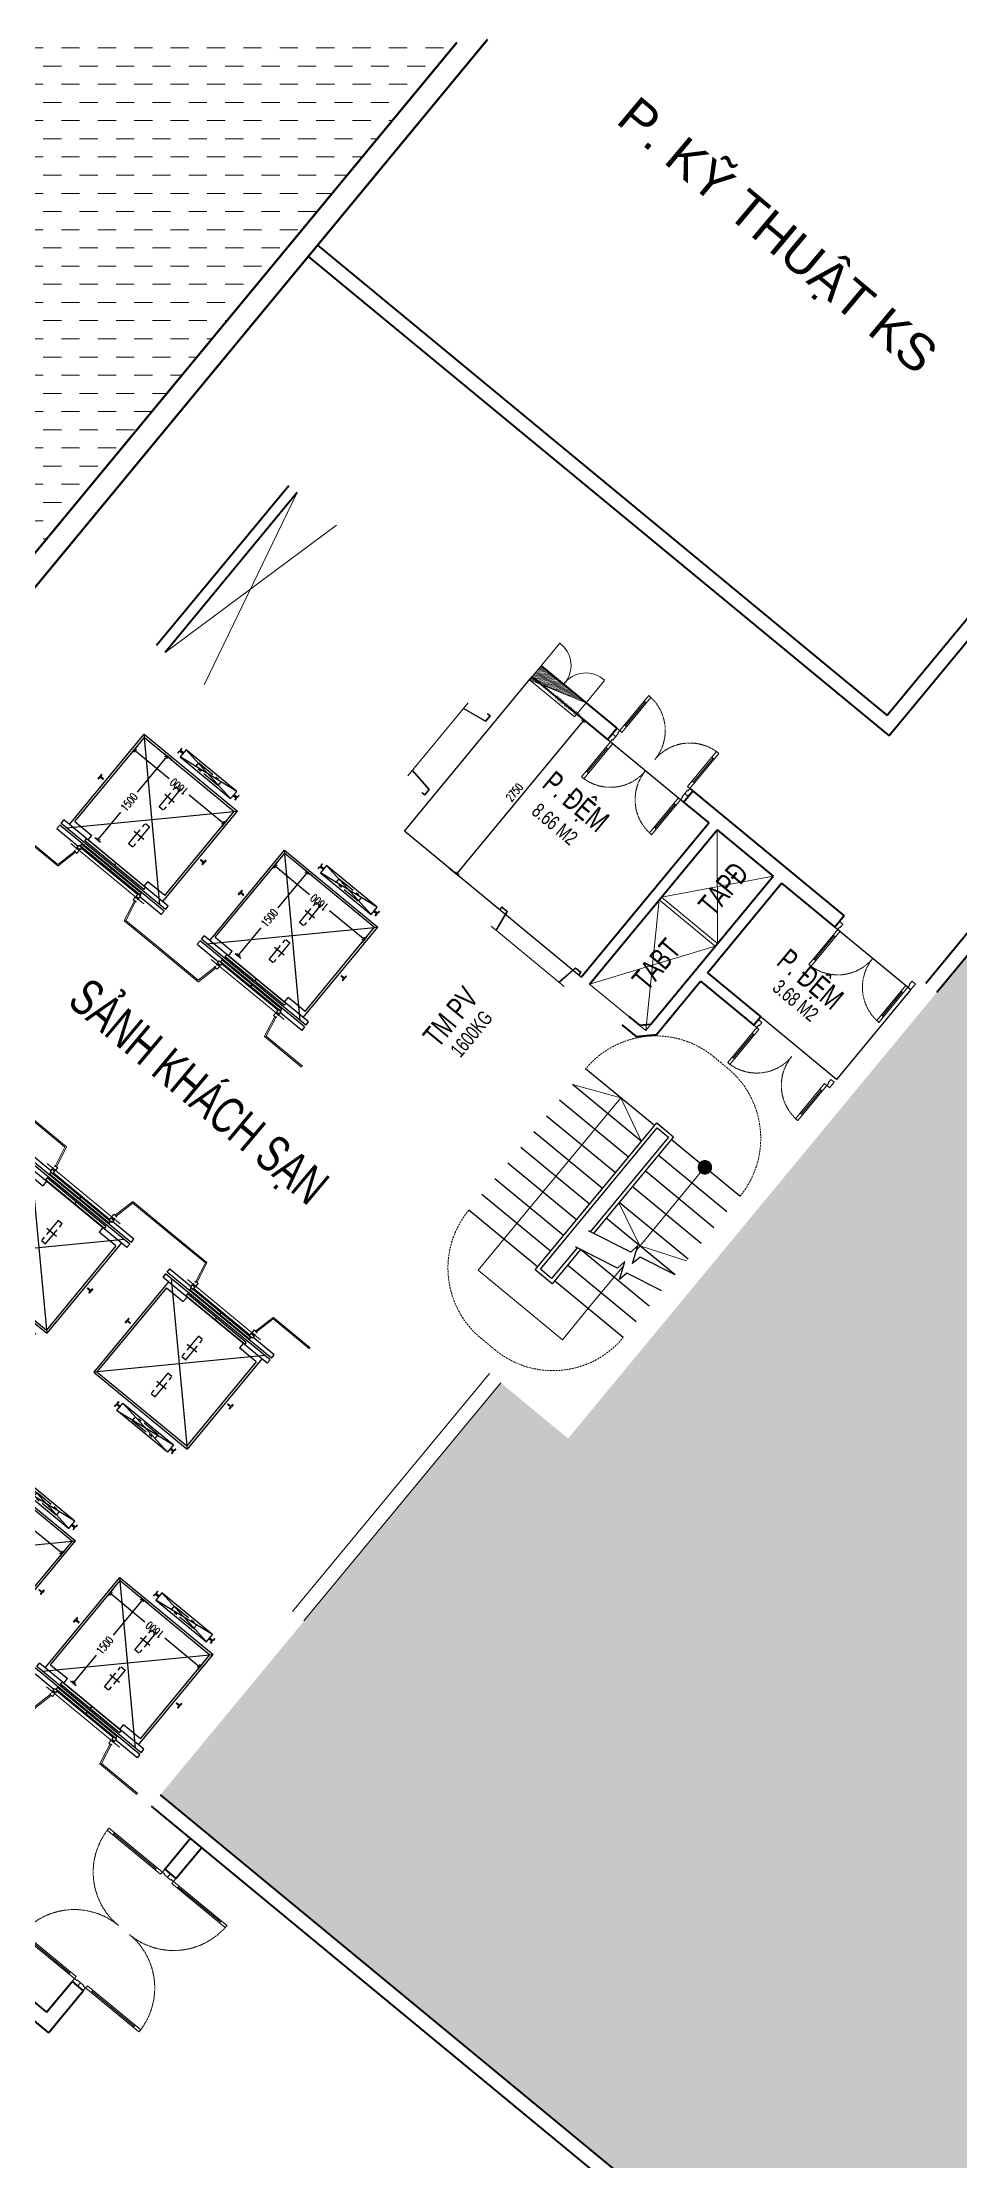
# Model space of a CAD drawing. Header units: millimetres. Extents: x -1534340 to 1713810, y -1348191 to 1114081.
# Drawn here: x 984035 to 996635, y 85032 to 114151 of the extents above; entities that cross this region are included whole.
import ezdxf
from ezdxf.enums import TextEntityAlignment as Align

# ---------------------------------------------------------------- set-up
doc = ezdxf.new("R2010")
doc.units = ezdxf.units.MM
doc.header["$LTSCALE"] = 100
doc.header["$PDMODE"] = 32
doc.header["$PDSIZE"] = 2.5
for name, pattern in [('CENTERX2', [4, 2.5, -0.5, 0.5, -0.5]), ('HIDDEN', [0.375, 0.25, -0.125]), ('HIDDEN2', [0.1875, 0.125, -0.0625]), ('PHANTOMX2', [5, 2.5, -0.5, 0.5, -0.5, 0.5, -0.5]), ('Xref_ST_MBDV Cot vach 30.7.2022$0$DASHDOT', [1, 0.5, -0.25, 0, -0.25])]:
    doc.linetypes.add(name, pattern=pattern)
for name, color, linetype in [('A-FLOR-STRS-ARROW', 8, 'Continuous'), ('ccu12-Manh', 8, 'Continuous'), ('KT-Kich thuoc', 9, 'Continuous'), ('KT-Noi that', 36, 'Continuous'), ('KT-Thay', 7, 'Continuous'), ('SPE-MEP-Updated-22 07 22', 7, 'Continuous'), ('xe cơ khí', 251, 'Continuous'), ('Xref_NT1+NT2_MBDV Cot vach_220729$0$KT-Text', 7, 'Continuous'), ('Xref_ST_MBDV Cot vach 30.7.2022$0$Xref_ST_MBDV Cot vach 30.7.2022|Xref_ST_MBDV Cot vach 30.7.2022|Xref_ST_MBDV Cot vach 30.7.2022|Xref_ST_MBDV Cot vach 30.7.2022|A-WALL-PATT', 251, 'Continuous'), ('Xref_ST_MBDV Cot vach 30.7.2022$0$Xref_ST_MBDV Cot vach 30.7.2022|Xref_ST_MBDV Cot vach 30.7.2022|Xref_ST_MBDV Cot vach 30.7.2022|Xref_ST_MBDV Cot vach 30.7.2022|Site_plot line', 1, 'Xref_ST_MBDV Cot vach 30.7.2022$0$DASHDOT')]:
    doc.layers.add(name, color=color, linetype=linetype)
for name, color, linetype, lineweight in [('CUA', 37, 'Continuous', 13), ('GT NEW', 1, 'Continuous', 13), ('KT-Net cat', 1, 'Continuous', 40), ('KT-Net cot', 2, 'Continuous', 50), ('KT-Net manh', 251, 'Continuous', 13), ('KT-TUONG', 2, 'Continuous', 13), ('SPE-MEP-Fire', 10, 'Continuous', 0), ('SPE-MEP-HVAC', 140, 'Continuous', 0), ('SPE-MEP-Plumbing', 90, 'Continuous', 0)]:
    doc.layers.add(name, color=color, linetype=linetype, lineweight=lineweight)
doc.styles.add('DIM', font='vnsimli.shx', dxfattribs={"width": 0.7})
doc.styles.get("Standard").update_dxf_attribs({"font": 'arial.ttf'})
doc.styles.add('xref.N.Cot vach tang N2$0$DIM', font='vnsimli.shx', dxfattribs={"width": 0.7})
doc.styles.add('Xref_NT1+NT2_MBDV Cot vach_220729$0$Arial', font='arial.ttf', dxfattribs={"width": 0.7})
doc.dimstyles.new('CCU 1-100 A1', dxfattribs={"dimscale": 100, "dimtxt": 2.2, "dimasz": 1, "dimexe": 1, "dimexo": 0, "dimgap": 1, "dimtad": 1, "dimdec": 0, "dimdsep": 46, "dimtxsty": 'DIM', "dimblk1": 'ARCHTICK', "dimblk2": 'ARCHTICK', "dimsah": 1, "dimcen": 0, "dimdle": 1, "dimclrd": 256, "dimclre": 256, "dimclrt": 31, "dimadec": 0, "dimazin": 0, "dimtfac": 1, "dimtdec": 0, "dimtix": 1, "dimtmove": 2, "dimatfit": 3, "dimldrblk": 'ARCHTICK', "dimfxl": 8, "dimtolj": 1, "dimarcsym": 0})
doc.dimstyles.new('xref.N.Cot vach tang N2$0$CCU 1-100 A1', dxfattribs={"dimscale": 100, "dimtxt": 2.2, "dimasz": 1, "dimexe": 1, "dimexo": 0, "dimgap": 1, "dimtad": 1, "dimdec": 0, "dimdsep": 46, "dimtxsty": 'xref.N.Cot vach tang N2$0$DIM', "dimblk1": 'xref.N.Cot vach tang N2$0$_ARCHTICK', "dimblk2": 'xref.N.Cot vach tang N2$0$_ARCHTICK', "dimsah": 1, "dimcen": 0, "dimdle": 1, "dimclrd": 256, "dimclre": 256, "dimclrt": 31, "dimadec": 0, "dimazin": 0, "dimtfac": 1, "dimtdec": 0, "dimtix": 1, "dimtmove": 2, "dimatfit": 3, "dimldrblk": 'xref.N.Cot vach tang N2$0$_ARCHTICK', "dimfxl": 8, "dimtolj": 1, "dimarcsym": 0})

# ---------------------------------------------------------------- blocks, each defined once
blk = doc.blocks.new('BBBBEEE')
at = {"layer": 'SPE-MEP-Plumbing'}
h = blk.add_hatch(dxfattribs=at)
h.set_pattern_fill('DASH,_O', color=54, scale=2000)
h.set_pattern_definition([(0, (0, 0), (250, 250), [250, -250])])
h.paths.add_polyline_path([(295101, 82810), (273748, 88844), (265874, 95347), (270551, 101010), (271476, 100246), (282750, 113897), (291018, 107069), (289939, 107374), (289029, 104150), (289702, 103960), (287278, 95396), (306389, 89996), (304775, 84285), (301795, 85127)])
at = {"layer": 'KT-Net cat'}
for p, q in [((276388, 106507), (282723, 114179)), ((276542, 106380), (282750, 113897)), ((265874, 95347), (273748, 88844)), ((265747, 95192), (273654, 88663))]:
    blk.add_line(p, q, dxfattribs=at)
blk = doc.blocks.new('Fire cabinet 800x250')
at = {"layer": 'SPE-MEP-Fire'}
h = blk.add_hatch(dxfattribs=at)
h.set_pattern_fill('ANSI31', color=256, scale=5)
edge = h.paths.add_edge_path()
edge.add_line((400, 250), (-400, 0))
edge.add_line((-400, 0), (-400, 250))
edge.add_line((-400, 250), (400, 250))
for p, q in [((-400, 250), (-400, 650)), ((400, 250), (400, 650))]:
    blk.add_line(p, q, dxfattribs=at)
blk.add_lwpolyline([(400, 250), (-400, 250), (-400, 0), (400, 0)], close=True, dxfattribs=at)
blk.add_lwpolyline([(400, 250), (-400, 0), (-400, 250), (400, 250)], dxfattribs=at)
for centre, start, end in [((-378, 272), 356.6718, 93.3282), ((378, 272), 86.6718, 183.3282)]:
    blk.add_arc(centre, 379, start, end, dxfattribs=at)
at = {"color": 1, "width": 0.7}
blk.add_text('FIRE CABINET', height=50, dxfattribs=at).set_placement((25, 25))
blk = doc.blocks.new('xref.N.Cot vach tang N2$0$_Open90')
at = {"color": 0, "linetype": 'ByBlock', "lineweight": -2}
for p, q in [((0, 0), (-1, 0)), ((-0.5, 0.5), (0, 0)), ((0, 0), (-0.5, -0.5))]:
    blk.add_line(p, q, dxfattribs=at)
blk = doc.blocks.new('*D2181')
at = {"layer": 'Defpoints', "color": 5, "transparency": 16777216}
for p, q in [((1246486, 124954), (1246624, 124840)), ((1244866, 122790), (1246554, 124833)), ((1244735, 122833), (1244873, 122720))]:
    blk.add_line(p, q, dxfattribs=at)
at = {"layer": 'Defpoints', "color": 0, "transparency": 16777216}
for p in [(1246486, 124954), (1246586, 124872), (1244735, 122833)]:
    blk.add_point(p, dxfattribs=at)
at = {"layer": 'Defpoints', "color": 5, "transparency": 16777216, "xscale": 50, "yscale": 50, "zscale": 50}
for p, rotation in [((1246586, 124872), 50.44882668856701), ((1244834, 122751), 230.448826688567)]:
    blk.add_blockref('xref.N.Cot vach tang N2$0$_Open90', p, dxfattribs=dict(at, rotation=rotation))
at = {"layer": 'Defpoints', "color": 5, "transparency": 16777216, "insert": (1245629, 123878), "char_height": 110, "attachment_point": 5, "rotation": 50.4488, "style": 'xref.N.Cot vach tang N2$0$DIM'}
blk.add_mtext('\\A1;2750', dxfattribs=at)
blk = doc.blocks.new('xref.N.Cot vach tang N2$0$_ARCHTICK')
at = {"color": 0, "linetype": 'ByBlock', "const_width": 0.15}
blk.add_lwpolyline([(-0.5, -0.5), (0.5, 0.5)], dxfattribs=at)
blk = doc.blocks.new('*U206')
for p, q in [((-1260, 525), (-1300, 525)), ((-1280, 100), (-1280, 525)), ((-90, 525), (-50, 525)), ((-70, 100), (-70, 525)), ((-1260, 100), (-1300, 100)), ((-90, 100), (-50, 100))]:
    blk.add_line(p, q)
for points in [[(-1300, 0), (-1260, 0), (-1260, 625), (-1300, 625)], [(-50, 0), (-90, 0), (-90, 625), (-50, 625)], [(-1350, -100), (-1290, -100), (-1290, -40), (-1300, -40), (-1300, 0), (-1350, 0)], [(0, -100), (-60, -100), (-60, -40), (-50, -40), (-50, 0), (0, 0)]]:
    blk.add_lwpolyline(points, close=True)
at = {"linetype": 'HIDDEN2'}
for centre, start, end in [((-1300, 0), 0, 90), ((-50, 0), 90, 180)]:
    blk.add_arc(centre, 625, start, end, dxfattribs=at)
blk = doc.blocks.new('*U2315')
for p, q in [((-1260, -100), (-1300, -100)), ((-1280, -100), (-1280, -525)), ((-90, -100), (-50, -100)), ((-70, -100), (-70, -525)), ((-1260, -525), (-1300, -525)), ((-90, -525), (-50, -525))]:
    blk.add_line(p, q)
for points in [[(-1350, 100), (-1290, 100), (-1290, 40), (-1300, 40), (-1300, 0), (-1350, 0)], [(-1300, 0), (-1260, 0), (-1260, -625), (-1300, -625)], [(-50, 0), (-90, 0), (-90, -625), (-50, -625)], [(0, 100), (-60, 100), (-60, 40), (-50, 40), (-50, 0), (0, 0)]]:
    blk.add_lwpolyline(points, close=True)
at = {"linetype": 'HIDDEN2'}
for centre, start, end in [((-1300, 0), 270, 0), ((-50, 0), 180, 270)]:
    blk.add_arc(centre, 625, start, end, dxfattribs=at)
blk = doc.blocks.new('*D2183')
at = {"layer": 'Defpoints', "color": 5, "transparency": 16777216}
for p, q in [((1246486, 124954), (1246624, 124840)), ((1244866, 122790), (1246554, 124833)), ((1244735, 122833), (1244873, 122720))]:
    blk.add_line(p, q, dxfattribs=at)
at = {"layer": 'Defpoints', "color": 0, "transparency": 16777216}
for p in [(1246486, 124954), (1246586, 124872), (1244735, 122833)]:
    blk.add_point(p, dxfattribs=at)
at = {"layer": 'Defpoints', "color": 5, "transparency": 16777216, "xscale": 50, "yscale": 50, "zscale": 50}
for p, rotation in [((1246586, 124872), 50.44882668856325), ((1244834, 122751), 230.4488266885633)]:
    blk.add_blockref('xref.N.Cot vach tang N2$0$_Open90', p, dxfattribs=dict(at, rotation=rotation))
at = {"layer": 'Defpoints', "color": 5, "transparency": 16777216, "insert": (1245629, 123878), "char_height": 110, "attachment_point": 5, "rotation": 50.4488, "style": 'xref.N.Cot vach tang N2$0$DIM'}
blk.add_mtext('\\A1;2750', dxfattribs=at)
blk = doc.blocks.new('thang bo22')
at = {"layer": 'KT-Net manh'}
h = blk.add_hatch(color=256, dxfattribs=at)
edge = h.paths.add_edge_path(flags=0)
edge.add_arc((1850, -825), 100, 90, 450)
at = {"layer": 'A-FLOR-STRS-ARROW'}
for points in [[(164, -1450), (46, -923), (-88, -902), (151, -801), (15, -783), (-127, -150)], [(450, -1450), (332, -923), (198, -902), (436, -801), (300, -783), (159, -150)]]:
    blk.add_lwpolyline(points, dxfattribs=at)
at = {"layer": 'KT-Net manh', "linetype": 'HIDDEN'}
for p, q in [((-1920, -200), (-1920, 50)), ((3099, -201), (3099, 50))]:
    blk.add_line(p, q, dxfattribs=at)
at = {"layer": 'KT-Net manh'}
for points in [[(1570, 1300), (1850, 675), (1570, 75)], [(99, -825), (-550, -825), (-650, -825), (-1225, -825), (-1225, 675), (1850, 675)], [(721, -225), (450, -825), (700, -1450)], [(1850, -825), (380, -825)]]:
    blk.add_lwpolyline(points, dxfattribs=at)
at = {"layer": 'KT-Net manh', "linetype": 'HIDDEN'}
for centre, start, end in [((-670, 50), 90.0017, 179.9856), ((1849, 50), 0.0144, 89.9983), ((-670, -200), 180.0144, 269.9983), ((1849, -200), 270.0017, 359.9856)]:
    blk.add_arc(centre, 1250, start, end, dxfattribs=at)
at = {"layer": 'KT-Thay', "extrusion": (-3.725e-11, 1.28361e-08, 1)}
for p, q in [((-670, 75), (-670, 1300)), ((-390, 75), (-390, 1300)), ((-110, 75), (-110, 1300)), ((170, 75), (170, 1300)), ((450, 75), (450, 1300)), ((730, 75), (730, 1300)), ((1010, 75), (1010, 1300)), ((1290, 75), (1290, 1300)), ((1570, 75), (1570, 1300)), ((1850, 75), (1850, 1300)), ((-670, -1450), (-670, -225)), ((-390, -1450), (-390, -225)), ((-110, -1450), (-110, -225)), ((450, -1450), (450, -225)), ((730, -1450), (730, -225)), ((1010, -1450), (1010, -225)), ((1290, -1450), (1290, -225)), ((1570, -1450), (1570, -225)), ((1850, -1450), (1850, -225))]:
    blk.add_line(p, q, dxfattribs=at)
at = {"layer": 'KT-Thay'}
for points in [[(-110, -225), (-720, -225), (-720, 75), (1900, 75), (1900, -225), (175, -225)], [(-121, -175), (-670, -175), (-670, 25), (1850, 25), (1850, -175), (164, -175)]]:
    blk.add_lwpolyline(points, dxfattribs=at)
blk = doc.blocks.new('_Open90')
at = {"color": 0, "linetype": 'ByBlock', "lineweight": -2}
for p, q in [((0, 0), (-1, 0)), ((-0.5, 0.5), (0, 0)), ((0, 0), (-0.5, -0.5))]:
    blk.add_line(p, q, dxfattribs=at)
blk = doc.blocks.new('*D202')
at = {"layer": 'Defpoints', "color": 5, "transparency": 16777216}
for p, q in [((-2230, 1494), (-2230, 1596)), ((-2180, 1546), (-1728, 1546)), ((-780, 1546), (-1372, 1546)), ((-730, 1457), (-730, 1596))]:
    blk.add_line(p, q, dxfattribs=at)
at = {"layer": 'Defpoints', "color": 0, "transparency": 16777216}
for p in [(-2230, 1546), (-2230, 1494), (-730, 1457)]:
    blk.add_point(p, dxfattribs=at)
at = {"layer": 'Defpoints', "color": 5, "transparency": 16777216, "xscale": 50, "yscale": 50, "zscale": 50, "rotation": 180}
blk.add_blockref('_Open90', (-2230, 1546), dxfattribs=at)
at = {"layer": 'Defpoints', "color": 5, "transparency": 16777216, "xscale": 50, "yscale": 50, "zscale": 50}
blk.add_blockref('_Open90', (-730, 1546), dxfattribs=at)
at = {"layer": 'Defpoints', "color": 5, "transparency": 16777216, "insert": (-1550, 1546), "char_height": 110, "attachment_point": 5, "style": 'DIM'}
blk.add_mtext('\\A1;1500', dxfattribs=at)
blk = doc.blocks.new('_ARCHTICK')
at = {"color": 0, "linetype": 'ByBlock', "const_width": 0.15}
blk.add_lwpolyline([(-0.5, -0.5), (0.5, 0.5)], dxfattribs=at)
blk = doc.blocks.new('*D203')
at = {"layer": 'Defpoints', "color": 5, "transparency": 16777216}
for p, q in [((-879, 1950), (-1000, 1950)), ((-950, 1900), (-950, 1328)), ((-950, 400), (-950, 972)), ((-879, 350), (-1000, 350))]:
    blk.add_line(p, q, dxfattribs=at)
at = {"layer": 'Defpoints', "color": 0, "transparency": 16777216}
for p in [(-879, 1950), (-950, 350), (-879, 350)]:
    blk.add_point(p, dxfattribs=at)
at = {"layer": 'Defpoints', "color": 5, "transparency": 16777216, "xscale": 50, "yscale": 50, "zscale": 50}
for p, rotation in [((-950, 1950), 90), ((-950, 350), 270)]:
    blk.add_blockref('_Open90', p, dxfattribs=dict(at, rotation=rotation))
at = {"layer": 'Defpoints', "color": 5, "transparency": 16777216, "insert": (-950, 1150), "char_height": 110, "attachment_point": 5, "rotation": 90, "style": 'DIM'}
blk.add_mtext('\\A1;1600', dxfattribs=at)
blk = doc.blocks.new('Xref_ST_MBDV Cot vach 30.7.2022$0$Tuong Vay01-flat-1')
at = {"layer": 'Xref_ST_MBDV Cot vach 30.7.2022$0$Xref_ST_MBDV Cot vach 30.7.2022|Xref_ST_MBDV Cot vach 30.7.2022|Xref_ST_MBDV Cot vach 30.7.2022|Xref_ST_MBDV Cot vach 30.7.2022|A-WALL-PATT'}
h = blk.add_hatch(dxfattribs=at)
h.set_pattern_fill('ACET-2D-VATLIEU04', color=256, scale=50, pattern_type=2)
h.set_pattern_definition([(50, (-11139561.84, -1407213.45), (-225.902474, 189.5546825), [37.5, -412.5]), (355, (-11139561.84, -1407213.45), (32.127212, 367.215716), [30, -330]), (100.4514, (-11139531.95, -1407216.06), (-341.231527, -62.944187), [31.870095, -350.571056]), (46.1842, (-11139561.84, -1407113.45), (-319.180497, 306.252097), [56.25, -618.75]), (96.6356, (-11139517.37, -1407120.34), (-516.995922, -60.144022), [47.805144, -525.8565]), (351.1842, (-11139561.84, -1407113.45), (84.740774, 546.39543), [45, -495]), (21, (-11139511.84, -1407138.45), (-105.680822, 275.3079534), [37.5, -412.5]), (326, (-11139511.84, -1407138.45), (206.128805, 305.59852), [30, -330]), (71.4514, (-11139486.97, -1407155.22), (-328.963765, 110.380101), [31.870095, -350.571056]), (37.5, (-11139561.84, -1407213.45), (-78.1345294, 101.8269012), [0, -326, 0, -335, 0, -331.25]), (7.5, (-11139561.84, -1407213.45), (-23.2793464, 176.824191), [0, -191, 0, -318.5, 0, -126.25]), (327.5, (-11139673.34, -1407213.45), (71.9444175, 112.9301145), [0, -125, 0, -390, 0, -517.5000003]), (317.5, (-11139723.34, -1407213.45), (158.0205496, 172.449169), [0, -162.5, 0, -259, 0, -367.5]), (45, (-11139561.84, -1407213.45), (-150.260191, 150.260191), []), (45, (-11139561.84, -1407152.2), (-150.260191, 150.260191), [])])
h.paths.add_polyline_path([(-82665, -118500), (-81837, -121132), (-80903, -123728), (-79863, -126284), (-78720, -128795), (-77475, -131258), (-76131, -133667), (-74689, -136020), (-73153, -138312), (-71525, -140539), (-69807, -142699), (-68002, -144786), (-66114, -146798), (-64145, -148731), (-62100, -150582), (-59980, -152349), (-57790, -154027), (-55533, -155614), (-53213, -157109), (-50835, -158507), (-48401, -159807), (-45916, -161007), (-43385, -162104), (-40811, -163097), (-38198, -163985), (-35551, -164765), (-32875, -165436), (-30174, -165998), (-27451, -166448), (-24702, -166789), (-4397, -168938), (36420, -167648), (41836, -160719), (12445, -24368), (8473, -9249), (-4719, -5521), (-10557, -9947), (-34021, -27848), (-39777, -32009), (-41249, -35294), (-45787, -38574), (-49368, -38942), (-57644, -44924), (-59845, -46601), (-61969, -48362), (-64020, -50208), (-65993, -52137), (-67887, -54144), (-69696, -56226), (-71420, -58381), (-73054, -60604), (-74596, -62892), (-76043, -65242), (-77394, -67648), (-78645, -70107), (-79794, -72615), (-80841, -75168), (-81782, -77762), (-82617, -80392), (-83343, -83054), (-83961, -85743), (-84468, -88455), (-84865, -91186), (-85149, -93930), (-85321, -96684), (-85381, -99530), (-85329, -102201), (-85163, -104955), (-84886, -107701), (-84496, -110432), (-83996, -113146), (-83385, -115836)], flags=16)
h.paths.add_polyline_path([(-83625, -118781), (-82785, -121452), (-81837, -124086), (-80781, -126680), (-79621, -129228), (-78358, -131727), (-76994, -134172), (-75531, -136560), (-73973, -138886), (-72320, -141146), (-70577, -143337), (-68746, -145455), (-66829, -147497), (-64832, -149459), (-62755, -151337), (-60604, -153130), (-58382, -154833), (-56092, -156444), (-53738, -157960), (-51324, -159379), (-48854, -160699), (-46333, -161916), (-43764, -163030), (-41151, -164038), (-38500, -164938), (-35814, -165730), (-33098, -166411), (-30357, -166981), (-27595, -167438), (-24816, -167783), (-4434, -169940), (36920, -168633), (42913, -160966), (13418, -24135), (9295, -8442), (-4926, -4424), (-11163, -9151), (-34617, -27045), (-40580, -31355), (-42052, -34640), (-46156, -37607), (-49737, -37975), (-58240, -44121), (-60467, -45819), (-62623, -47605), (-64704, -49479), (-66707, -51435), (-68628, -53472), (-70465, -55586), (-72214, -57772), (-73872, -60029), (-75437, -62350), (-76905, -64734), (-78276, -67176), (-79545, -69672), (-80712, -72217), (-81774, -74808), (-82729, -77440), (-83576, -80109), (-84314, -82810), (-84940, -85539), (-85455, -88291), (-85857, -91062), (-86146, -93847), (-86321, -96642), (-86382, -99529), (-86328, -102241), (-86160, -105036), (-85879, -107821), (-85484, -110593), (-84976, -113347), (-84356, -116078)])
at = {"layer": 'Xref_ST_MBDV Cot vach 30.7.2022$0$Xref_ST_MBDV Cot vach 30.7.2022|Xref_ST_MBDV Cot vach 30.7.2022|Xref_ST_MBDV Cot vach 30.7.2022|Xref_ST_MBDV Cot vach 30.7.2022|Site_plot line', "ltscale": 5000}
blk.add_arc((-17764, -99529), 69167, 126.14636, 263.7927, dxfattribs=at)
blk = doc.blocks.new('HKHJKHJKJH')
at = {"layer": 'SPE-MEP-Plumbing'}
h = blk.add_hatch(dxfattribs=at)
h.set_pattern_fill('DASH,_O', color=96, scale=2000, angle=15.7788)
h.set_pattern_definition([(15.77878, (-586677.67, -341577.23), (172.59873, 308.56066), [250, -250])])
h.paths.add_polyline_path([(-38913, -69955), (-31501, -73221), (-25144, -58789), (-32556, -55523)])
at = {"layer": 'KT-Net cot'}
for p, q in [((-25144, -58789), (-31501, -73221)), ((-24748, -58635), (-31347, -73616))]:
    blk.add_line(p, q, dxfattribs=at)
blk = doc.blocks.new('cot')
at = {"layer": 'xe cơ khí'}
for points in [[(11052751, 1251358), (11053091, 1251358), (11053091, 1250978), (11052751, 1250978)], [(11052801, 1251268), (11053001, 1251268), (11053001, 1251252), (11052801, 1251252)], [(11052801, 1251268), (11053001, 1251268), (11053001, 1251068), (11052801, 1251068)], [(11052801, 1251084), (11053001, 1251084), (11053001, 1251068), (11052801, 1251068)], [(11052921, 1251252), (11052921, 1251084), (11052881, 1251084), (11052881, 1251252)]]:
    blk.add_lwpolyline(points, close=True, dxfattribs=at)
blk = doc.blocks.new('A$C79D91EB3')
at = {"layer": 'KT-Net manh'}
for points in [[(6419, 10294), (-881, 10294), (-881, 10094), (6419, 10094)], [(6329, 10384), (6709, 10384), (6709, 10004), (6329, 10004)], [(6419, 10294), (6619, 10294), (6619, 10278), (6419, 10278)], [(6419, 10294), (6619, 10294), (6619, 10094), (6419, 10094)], [(6539, 10278), (6539, 10110), (6499, 10110), (6499, 10278)], [(6619, 10294), (13919, 10294), (13919, 10094), (6619, 10094)], [(-956, 10094), (-856, 10094), (-856, 4294), (-956, 4294)], [(1394, 10094), (1494, 10094), (1494, 4294), (1394, 4294)], [(1544, 10094), (1644, 10094), (1644, 4294), (1544, 4294)], [(3894, 10094), (3994, 10094), (3994, 4294), (3894, 4294)], [(4044, 10094), (4144, 10094), (4144, 4294), (4044, 4294)], [(6494, 10094), (6394, 10094), (6394, 4294), (6494, 4294)], [(6419, 10110), (6619, 10110), (6619, 10094), (6419, 10094)], [(6544, 10094), (6644, 10094), (6644, 4294), (6544, 4294)], [(8994, 10094), (8894, 10094), (8894, 4294), (8994, 4294)], [(9144, 10094), (9044, 10094), (9044, 4294), (9144, 4294)], [(11494, 10094), (11394, 10094), (11394, 4294), (11494, 4294)], [(11644, 10094), (11544, 10094), (11544, 4294), (11644, 4294)], [(13994, 10094), (13894, 10094), (13894, 4294), (13994, 4294)], [(6329, 4384), (6709, 4384), (6709, 4004), (6329, 4004)], [(-881, 4294), (6419, 4294), (6419, 4094), (-881, 4094)], [(6419, 4294), (6619, 4294), (6619, 4278), (6419, 4278)], [(6419, 4294), (6619, 4294), (6619, 4094), (6419, 4094)], [(6419, 4110), (6619, 4110), (6619, 4094), (6419, 4094)], [(6539, 4278), (6539, 4110), (6499, 4110), (6499, 4278)], [(13919, 4294), (6619, 4294), (6619, 4094), (13919, 4094)]]:
    blk.add_lwpolyline(points, close=True, dxfattribs=at)
at = {"layer": 'KT-Kich thuoc', "rotation": 359.9999938396046}
for p in [(-11053883, -1240974), (-11053883, -1246974)]:
    blk.add_blockref('cot', p, dxfattribs=at)
at = {"layer": 'KT-Kich thuoc', "xscale": -1, "rotation": 359.9999938396046}
for p in [(11066920, -1240976), (11066920, -1246976)]:
    blk.add_blockref('cot', p, dxfattribs=at)
blk = doc.blocks.new('*U2361')
for p, q in [((666, 1982), (693, 2011)), ((1232, 1489), (680, 1996)), ((1218, 1474), (1245, 1504)), ((-565, 641), (-592, 612)), ((-26, 119), (-579, 627)), ((-13, 134), (-40, 104))]:
    blk.add_line(p, q)
for points in [[(1319, 1436), (1292, 1407), (592, 2049), (619, 2079)], [(1427, 1405), (1386, 1361), (1342, 1402), (1349, 1409), (1319, 1436), (1353, 1473)], [(34, 37), (61, 66), (-639, 709), (-666, 679)], [(74, -68), (114, -23), (70, 17), (63, 10), (34, 37), (0, 0)]]:
    blk.add_lwpolyline(points, close=True)
at = {"linetype": 'HIDDEN2'}
for centre, start, end in [((1319, 1436), 137.4325, 227.4325), ((34, 37), 47.4325, 137.4324)]:
    blk.add_arc(centre, 950, start, end, dxfattribs=at)
blk = doc.blocks.new('*U307')
for p, q in [((-1260, -100), (-1300, -100)), ((-1280, -100), (-1280, -525)), ((-90, -100), (-50, -100)), ((-70, -100), (-70, -525)), ((-1260, -525), (-1300, -525)), ((-90, -525), (-50, -525))]:
    blk.add_line(p, q)
for points in [[(-1350, 100), (-1290, 100), (-1290, 40), (-1300, 40), (-1300, 0), (-1350, 0)], [(-1300, 0), (-1260, 0), (-1260, -625), (-1300, -625)], [(-50, 0), (-90, 0), (-90, -625), (-50, -625)], [(0, 100), (-60, 100), (-60, 40), (-50, 40), (-50, 0), (0, 0)]]:
    blk.add_lwpolyline(points, close=True)
at = {"linetype": 'HIDDEN2'}
for centre, start, end in [((-1300, 0), 270, 0), ((-50, 0), 180, 270)]:
    blk.add_arc(centre, 625, start, end, dxfattribs=at)
blk = doc.blocks.new('HJKYIK')
at = {"layer": 'KT-Net cat'}
for p, q in [((-81390, 94324, 0), (-81040, 94748, 0)), ((-81236, 94197, 0), (-80886, 94621, 0)), ((-81390, 94324, 0), (-81236, 94197, 0)), ((-83680, 92649, 0), (-82986, 92076, 0)), ((-83553, 92803, 0), (-83013, 92358, 0)), ((-83013, 92358, 0), (-82663, 92782, 0)), ((-82986, 92076, 0), (-82509, 92654, 0)), ((-82663, 92782, 0), (-82509, 92654, 0)), ((-97234, 91781), (-89063, 85033)), ((-97107, 91935), (-88935, 85187)), ((-85591, 90336, 0), (-85051, 89890, 0)), ((-85463, 90490, 0), (-84769, 89917, 0)), ((-86928, 87618, 0), (-85051, 89890, 0)), ((-86773, 87491, 0), (-84769, 89917, 0)), ((-86928, 87618, 0), (-86773, 87491, 0)), ((-89046, 84739), (-88047, 85949, 0)), ((-88935, 85187, 0), (-88201, 86076, 0)), ((-88201, 86076, 0), (-88047, 85949, 0)), ((-89200, 84866), (-89063, 85033)), ((-89046, 84739), (-89200, 84866)), ((-90876, 83936), (-90182, 83363)), ((-90749, 84090), (-90209, 83645)), ((-90209, 83645), (-90060, 83825)), ((-90182, 83363), (-89905, 83698)), ((-89905, 83698), (-90060, 83825))]:
    blk.add_line(p, q, dxfattribs=at)
at = {"layer": 'KT-Net cat', "ltscale": 0.5}
for p, q in [((-95223, 94530), (-95888, 93726)), ((-95069, 94403), (-95733, 93598)), ((-95888, 93726), (-95733, 93598)), ((-96747, 92685), (-98535, 90520)), ((-96747, 92685), (-96593, 92557)), ((-96593, 92557), (-97107, 91935)), ((-97234, 91781), (-98380, 90393, 0))]:
    blk.add_line(p, q, dxfattribs=at)
at = {"layer": 'CUA'}
for name, p, xscale, rotation in [('*U2361', (-81390, 94324, 0), -1, 97.89135478558231), ('*U2315', (-95888, 93726), -0.9999999999999996, 230.4488274522181), ('*U2361', (-86928, 87618, 0), -1, 97.89135478558231), ('*U307', (-89200, 84866), -0.9999999999999996, 230.4488274522181)]:
    blk.add_blockref(name, p, dxfattribs=dict(at, xscale=xscale, rotation=rotation))
for name, p, rotation in [('*U2361', (-81235, 94196, 0), 183.0062993341758), ('*U2315', (-95733, 93598), 50.44882602340377), ('*U2361', (-86773, 87490, 0), 183.0062993341758)]:
    blk.add_blockref(name, p, dxfattribs=dict(at, rotation=rotation))
blk = doc.blocks.new('TM 1000kg')
at = {"layer": 'KT-Net manh'}
for p, q in [((-2850, 2500), (-2850, 1742.2)), ((-2832, 2500), (-2832, 1754.4)), ((-2550, 1692.7), (-2832, 1754.4)), ((-2500, 1800), (-2500, 500)), ((-2850, 1742.2), (-2847, 1742.2)), ((-2847, 1742.2), (-2847, 1739.2)), ((-2550, 1674.2), (-2847, 1739.2)), ((-2550, 625.8), (-2847, 560.8)), ((-2550, 607.3), (-2832, 545.6)), ((-2850, 557.8), (-2847, 557.8)), ((-2850, -100), (-2850, 557.8)), ((-2847, 557.8), (-2847, 560.8)), ((-2832, -100), (-2832, 545.6))]:
    blk.add_line(p, q, dxfattribs=at)
at = {"layer": 'KT-Net manh', "const_width": 2}
for points in [[(-2847, 1742.2), (-2832, 1754.4)], [(-2847, 557.8), (-2832, 545.6)]]:
    blk.add_lwpolyline(points, dxfattribs=at)
at = {"layer": 'KT-Net manh', "ltscale": 2}
for points in [[(-2510, 1700), (-2500, 1700), (-2500, 1650), (-2550, 1650), (-2550, 1700), (-2540, 1700), (-2540, 1690), (-2541.6, 1690), (-2541.6, 1698.4), (-2548.4, 1698.4), (-2548.4, 1651.6), (-2501.6, 1651.6), (-2501.6, 1698.4), (-2508.4, 1698.4), (-2508.4, 1690), (-2510, 1690)], [(-2510, 600), (-2500, 600), (-2500, 650), (-2550, 650), (-2550, 600), (-2540, 600), (-2540, 610), (-2541.6, 610), (-2541.6, 601.6), (-2548.4, 601.6), (-2548.4, 648.4), (-2501.6, 648.4), (-2501.6, 601.6), (-2508.4, 601.6), (-2508.4, 610), (-2510, 610)]]:
    blk.add_lwpolyline(points, close=True, dxfattribs=at)
at = {"layer": 'KT-Noi that', "linetype": 'Continuous', "ltscale": 2}
for p, q in [((-2460, 2080), (-2460, 1700)), ((-2400, 2080), (-2460, 2080)), ((-2400, 220), (-2400, 2080)), ((-2370, 220), (-2370, 2080)), ((-2370, 2080), (-2310, 2080)), ((-2310, 220), (-2310, 2080)), ((-2310, 1981), (-700, 1981)), ((-2230, 1950), (-730, 1950)), ((-2230, 1950), (-2230, 1650)), ((-730, 1950), (-730, 350)), ((-700, 1981), (-700, 319)), ((-2455, 650), (-2455, 1650)), ((-2441.3, 620), (-2441.3, 1680)), ((-2411, 1680), (-2441.3, 1680)), ((-2411, 620), (-2411, 1680)), ((-2348, 625), (-2348, 1675)), ((-2348, 1675), (-2314, 1675)), ((-2314, 625), (-2314, 1675)), ((-2310, 1650), (-2230, 1650)), ((-2411, 1150), (-2441.3, 1150)), ((-2314, 1150), (-2348, 1150)), ((-2460, 220), (-2460, 600)), ((-2411, 620), (-2441.3, 620)), ((-2348, 625), (-2314, 625)), ((-2310, 650), (-2230, 650)), ((-2230, 350), (-2230, 650)), ((-2310, 319), (-700, 319)), ((-2230, 350), (-730, 350)), ((-2400, 220), (-2460, 220)), ((-2370, 220), (-2310, 220))]:
    blk.add_line(p, q, dxfattribs=at)
at = {"layer": 'KT-Noi that', "linetype": 'Continuous'}
for p, q in [((-1572.5, 2077), (-1572.5, 2082)), ((-1572.5, 2082), (-1535, 2082)), ((-1569.5, 2074), (-1540.1, 2070.9)), ((-1540, 2021), (-1540, 2050)), ((-1537.1, 2054.1), (-1537.1, 2067.9)), ((-1497.5, 2082), (-1535, 2082)), ((-1532.9, 2054.1), (-1532.9, 2067.9)), ((-1530, 2021), (-1530, 2050)), ((-1500.5, 2074), (-1529.9, 2070.9)), ((-1497.5, 2077), (-1497.5, 2082)), ((-1539, 2020), (-1535, 2020)), ((-1531, 2020), (-1535, 2020)), ((-603.5, 1460), (-574.4, 1460)), ((-603.5, 1456.8), (-603.5, 1460)), ((-603.5, 1456.8), (-574.4, 1456.8)), ((-516.5, 1460), (-545.6, 1460)), ((-516.5, 1456.8), (-545.6, 1456.8)), ((-516.5, 1456.8), (-516.5, 1460)), ((-568.2, 1406.2), (-568.2, 1450.6)), ((-565, 1406.2), (-565, 1450.6)), ((-558, 1403.2), (-562, 1403.2)), ((-558, 1400), (-562, 1400)), ((-555, 1406.2), (-555, 1450.6)), ((-551.8, 1406.2), (-551.8, 1450.6)), ((-603.5, 443.2), (-574.4, 443.2)), ((-603.5, 440), (-574.4, 440)), ((-568.2, 493.8), (-568.2, 449.4)), ((-565, 493.8), (-565, 449.4)), ((-558, 500), (-562, 500)), ((-558, 496.8), (-562, 496.8)), ((-555, 493.8), (-555, 449.4)), ((-551.8, 493.8), (-551.8, 449.4)), ((-516.5, 443.2), (-545.6, 443.2)), ((-516.5, 440), (-545.6, 440)), ((-1572.5, 223), (-1572.5, 218)), ((-1572.5, 218), (-1535, 218)), ((-1569.5, 226), (-1540.1, 229.1)), ((-1540, 279), (-1540, 250)), ((-1539, 280), (-1535, 280)), ((-1537.1, 245.9), (-1537.1, 232.1)), ((-1531, 280), (-1535, 280)), ((-1497.5, 218), (-1535, 218)), ((-1532.9, 245.9), (-1532.9, 232.1)), ((-1530, 279), (-1530, 250)), ((-1500.5, 226), (-1529.9, 229.1)), ((-1497.5, 223), (-1497.5, 218))]:
    blk.add_line(p, q, dxfattribs=at)
at = {"layer": 'KT-Noi that', "linetype": 'HIDDEN', "ltscale": 500}
for p, q in [((-2370, 1981), (-700, 319)), ((-2370, 319), (-700, 1981)), ((-495, 1400), (-625, 500)), ((-495, 500), (-625, 1400))]:
    blk.add_line(p, q, dxfattribs=at)
at = {"layer": 'KT-Noi that', "linetype": 'CENTERX2'}
for p, q in [((-1815, 1236), (-1815, 1066.7)), ((-1155, 1236), (-1155, 1066.7))]:
    blk.add_line(p, q, dxfattribs=at)
at = {"layer": 'KT-Noi that', "linetype": 'Continuous', "ltscale": 2}
for points in [[(-2485, 1700), (-2445, 1700), (-2445, 1650), (-2485, 1650)], [(-495, 1400), (-625, 1400), (-625, 500), (-495, 500)], [(-2485, 600), (-2445, 600), (-2445, 650), (-2485, 650)]]:
    blk.add_lwpolyline(points, close=True, dxfattribs=at)
at = {"layer": 'KT-Noi that', "linetype": 'PHANTOMX2'}
for points in [[(-1635, 1186), (-1635, 1114), (-1995, 1114), (-1995, 1186)], [(-975, 1186), (-975, 1114), (-1335, 1114), (-1335, 1186)], [(-524, 1150), (-524, 750), (-596, 750), (-596, 1150)]]:
    blk.add_lwpolyline(points, close=True, dxfattribs=at)
at = {"layer": 'KT-Noi that', "linetype": 'Continuous'}
for centre, radius, start, end in [((-1569.5, 2077), 3, 180, 270), ((-1540.1, 2067.9), 3, 0, 90), ((-1542.3, 2054.7), 5.25, 295.66972, 353.31728), ((-1529.9, 2067.9), 3, 90, 180), ((-1527.7, 2054.7), 5.25, 186.68272, 244.33028), ((-1500.5, 2077), 3, 270, 0), ((-1539, 2021), 1, 180, 270), ((-1531, 2021), 1, 270, 0), ((-574.4, 1450.6), 9.4, 0, 90), ((-574.4, 1450.6), 6.2, 0, 90), ((-545.6, 1450.6), 9.4, 90, 180), ((-545.6, 1450.6), 6.2, 90, 180), ((-562, 1406.2), 6.2, 180, 270), ((-562, 1406.2), 3, 180, 270), ((-558, 1406.2), 3, 270, 0), ((-558, 1406.2), 6.2, 270, 0), ((-574.4, 449.4), 6.2, 270, 0), ((-574.4, 449.4), 9.4, 270, 0), ((-562, 493.8), 6.2, 90, 180), ((-562, 493.8), 3, 90, 180), ((-558, 493.8), 6.2, 0, 90), ((-558, 493.8), 3, 0, 90), ((-545.6, 449.4), 9.4, 180, 270), ((-545.6, 449.4), 6.2, 180, 270), ((-1569.5, 223), 3, 90, 180), ((-1540.1, 232.1), 3, 270, 0), ((-1539, 279), 1, 90, 180), ((-1542.3, 245.3), 5.25, 6.68272, 64.33028), ((-1527.7, 245.3), 5.25, 115.66972, 173.31728), ((-1529.9, 232.1), 3, 180, 270), ((-1531, 279), 1, 0, 90), ((-1500.5, 223), 3, 0, 90)]:
    blk.add_arc(centre, radius, start, end, dxfattribs=at)
at = {"layer": 'Defpoints', "color": 5}
for base, p1, p2, angle, picture, middle in [((-950.2, 350), (-879.1, 1950), (-879.1, 350), 90, '*D203', (-950.2, 1150)), ((-2230, 1545.8), (-730, 1457.2), (-2230, 1494.3), 180, '*D202', (-1550.1, 1545.8))]:
    dim = blk.add_linear_dim(base=base, p1=p1, p2=p2, angle=angle, dimstyle='CCU 1-100 A1', override={"dimscale": 50, "dimblk1": 'Open90', "dimblk2": 'Open90', "dimclrd": 5, "dimclre": 5, "dimclrt": 5, "dimlwd": 65535, "dimlwe": 65535}, dxfattribs=at)
    dim.commit()
    dim.dimension.update_dxf_attribs({"geometry": picture, "text_midpoint": middle, "dimtype": 128})
blk = doc.blocks.new('A$C1A6A5B7D')
at = {"layer": 'KT-Noi that', "rotation": 50.44882673725206}
for p in [(-1308, 6858, 0), (620, 5266, 0), (-3531, -3173, 0), (-1642, -4733, 0)]:
    blk.add_blockref('TM 1000kg', p, dxfattribs=at)
at = {"layer": 'KT-Noi that', "xscale": -1, "rotation": 50.44882673720985}
for p in [(-4818, -1397, 0), (-2890, -2989, 0)]:
    blk.add_blockref('TM 1000kg', p, dxfattribs=at)
blk = doc.blocks.new('123213')
at = {"layer": 'KT-Net cat'}
blk.add_blockref('BBBBEEE', (974890.8, 14748.7), dxfattribs=at)
at = {"layer": 'Xref_NT1+NT2_MBDV Cot vach_220729$0$KT-Text', "style": 'Xref_NT1+NT2_MBDV Cot vach_220729$0$Arial'}
blk.add_text('P. KỸ THUẬT KS', height=500, rotation=320, dxfattribs=at).set_placement((1249088, 131345.4), align=Align.CENTER)
at = {"layer": 'Defpoints', "ltscale": 0.5}
for points in [[(1244118.2, 123342.8), (1245869.3, 125463.2), (1248298.1, 123457.4), (1246547, 121337)], [(1249300.5, 122629.6), (1251074.1, 121165), (1250054.9, 119931.5), (1248281.6, 121395.9)]]:
    blk.add_lwpolyline(points, close=True, dxfattribs=at)
at = {"layer": 'GT NEW', "elevation": 0}
for points in [[(1242582.5, 112614.5), (1245287.6, 115886)], [(1242736.7, 112487.1), (1245441.8, 115758.7)]]:
    blk.add_lwpolyline(points, dxfattribs=at)
at = {"layer": 'KT-Net cat'}
for p, q in [((1256194.6, 131526.4), (1250750.3, 124933.8)), ((1256476.2, 131553.2), (1250777.1, 124652.3))]:
    blk.add_line(p, q, dxfattribs=at)
at = {"layer": 'KT-Net cat', "ltscale": 0.5}
for p, q in [((1242528.6, 128092.4), (1240713.8, 125894.9)), ((1242644.3, 127996.9), (1240829.5, 125799.4)), ((1245996.7, 125617.4), (1247037.6, 124757.8)), ((1245869.3, 125463.2), (1246910.2, 124603.6)), ((1246910.2, 124603.6), (1247037.6, 124757.8)), ((1247951.1, 123744), (1248078.5, 123898.2)), ((1248040, 123930), (1250160.1, 122179.1)), ((1247951.1, 123744), (1248298.1, 123457.4)), ((1246547, 121337), (1248298.1, 123457.4)), ((1246662.7, 121241.5), (1248413.8, 123361.9)), ((1248413.8, 123361.9), (1249184.8, 122725.2)), ((1247505.1, 120691.2), (1249184.8, 122725.2)), ((1248281.6, 121395.9), (1249300.5, 122629.6)), ((1249300.5, 122629.6), (1250032.7, 122024.9)), ((1250160.1, 122179.1), (1250032.7, 122024.9)), ((1247581.2, 120547.8), (1248186.1, 121280.3)), ((1248186.1, 121280.3), (1248918.4, 120675.6)), ((1248281.6, 121395.9), (1249013.9, 120791.2)), ((1247106.9, 120680.1), (1247299.7, 120520.9)), ((1247202.4, 120795.8), (1247347.3, 120676.2)), ((1247347.3, 120676.2), (1247505.1, 120691.2)), ((1249013.9, 120791.2), (1248918.4, 120675.6)), ((1247299.7, 120520.9), (1247581.2, 120547.8))]:
    blk.add_line(p, q, dxfattribs=at)
at = {"layer": 'KT-Net manh'}
for p, q in [((1244992.3, 125108), (1244164.5, 124105.6)), ((1245308.3, 122035.7), (1246310.7, 121207.9))]:
    blk.add_line(p, q, dxfattribs=at)
for points in [[(1244928.6, 125030.9), (1245234.9, 124852.1), (1245298.5, 124929.1), (1245259.9, 124960.9)], [(1244931.9, 125034.9), (1245233.5, 124858.3), (1245291.4, 124928.4), (1245256.7, 124957.1)], [(1244224.9, 124178.7), (1244455.3, 123915.9), (1244397.4, 123845.8), (1244362.7, 123874.5)], [(1244228.2, 124182.7), (1244461.6, 123915.7), (1244398.1, 123838.8), (1244359.5, 123870.6)], [(1245379.1, 121977.3), (1245532.4, 122239.8), (1245455.4, 122303.4), (1245423.6, 122264.8)], [(1245375.2, 121980.5), (1245526.2, 122238.4), (1245456.1, 122296.3), (1245427.4, 122261.6)], [(1246239.9, 121266.4), (1246468.8, 121466.5), (1246545.7, 121402.9), (1246513.9, 121364.4)], [(1246243.8, 121263.2), (1246468.6, 121460.2), (1246538.7, 121402.3), (1246510, 121367.6)]]:
    blk.add_lwpolyline(points, dxfattribs=at)
at = {"layer": 'SPE-MEP-HVAC', "linetype": 'HIDDEN', "ltscale": 1500}
for p, q in [((1242644.3, 127996.9), (1241369.2, 125353.6)), ((1240829.5, 125799.4), (1243184, 127551.2))]:
    blk.add_line(p, q, dxfattribs=at)
at = {"layer": 'SPE-MEP-HVAC', "linetype": 'HIDDEN', "ltscale": 1000}
for p, q in [((1248413.8, 123361.9), (1248420.7, 121799.9)), ((1247649.7, 122436.7), (1249184.8, 122725.2)), ((1247617.8, 122398.1), (1247433.7, 120604.8)), ((1248388.9, 121761.3), (1246662.7, 121241.5))]:
    blk.add_line(p, q, dxfattribs=at)
for points in [[(1247649.7, 122436.7), (1248420.7, 121799.9), (1249184.8, 122725.2), (1248413.8, 123361.9)], [(1247617.8, 122398.1), (1248388.9, 121761.3), (1247433.7, 120604.8), (1246662.7, 121241.5)]]:
    blk.add_lwpolyline(points, close=True, dxfattribs=at)
blk.add_blockref('Xref_ST_MBDV Cot vach 30.7.2022$0$Tuong Vay01-flat-1', (1285020.6, 183923.2))
at = {"layer": 'CUA', "xscale": -1}
for name, p, rotation in [('*U2315', (1248078.5, 123898.2), 140.4488274522182), ('*U206', (1251073.9, 121165.1), 140.4488274522186), ('*U206', (1249959.6, 119815.7), 140.4488274522186)]:
    blk.add_blockref(name, p, dxfattribs=dict(at, rotation=rotation))
at = {"layer": 'CUA', "rotation": 320.448827452168}
blk.add_blockref('*U2315', (1247951.1, 123744), dxfattribs=at)
at = {"layer": 'KT-Thay', "rotation": 50.44882673372929}
blk.add_blockref('thang bo22', (1246431.4, 117821.2), dxfattribs=at)
at = {"layer": 'KT-TUONG'}
blk.add_blockref('A$C1A6A5B7D', (1243822.6, 117095.8), dxfattribs=at)
at = {"layer": 'SPE-MEP-Updated-22 07 22', "rotation": 320.4610330519172}
blk.add_blockref('Fire cabinet 800x250', (1246145.9, 125170.1), dxfattribs=at)
at = {"layer": 'Xref_NT1+NT2_MBDV Cot vach_220729$0$KT-Text', "style": 'Xref_NT1+NT2_MBDV Cot vach_220729$0$Arial', "width": 0.7}
for s, height, rotation, p in [('P. ĐỆM', 300, 320, (1246379.4, 123636.7)), ('TAPĐ', 300, 50, (1248614.8, 122454.2)), ('TABT', 300, 50, (1247693.6, 121416.1)), ('P. ĐỆM', 300, 320, (1249599.8, 121194.4)), ('TM PV', 300, 50.44883, (1244867.4, 120696.2)), ('1600KG', 200, 50.44883, (1245116, 120495))]:
    blk.add_text(s, height=height, rotation=rotation, dxfattribs=at).set_placement(p, align=Align.CENTER)
at = {"layer": 'Xref_NT1+NT2_MBDV Cot vach_220729$0$KT-Text', "color": 1, "style": 'Xref_NT1+NT2_MBDV Cot vach_220729$0$Arial', "width": 0.7}
for s, p in [('8.66 M2', (1246120.8, 123364.4)), ('3.68 M2', (1249428.8, 120938.8))]:
    blk.add_text(s, height=200, rotation=320, dxfattribs=at).set_placement(p, align=Align.CENTER)
at = {"layer": 'Defpoints', "color": 5}
for picture in ['*D2181', '*D2183']:
    dim = blk.add_aligned_dim(p1=(1244735, 122833.4), p2=(1246486.1, 124953.8), distance=-128.9, dimstyle='xref.N.Cot vach tang N2$0$CCU 1-100 A1', override={"dimscale": 50, "dimblk1": 'xref.N.Cot vach tang N2$0$_Open90', "dimblk2": 'xref.N.Cot vach tang N2$0$_Open90', "dimclrd": 5, "dimclre": 5, "dimclrt": 5, "dimlwd": 65535, "dimlwe": 65535}, dxfattribs=at)
    dim.commit()
    dim.dimension.update_dxf_attribs({"geometry": picture, "text_midpoint": (1245629, 123878.4)})
at = {"layer": 'KT-Kich thuoc', "rotation": 344.2212203921239}
blk.add_blockref('HKHJKHJKJH', (1285020.6, 183923.2), dxfattribs=at)
at = {"layer": 'KT-Net cat'}
for p, q in [((1242923.6, 131397.4), (1250750.3, 124933.8)), ((1242796.2, 131243.2), (1250777.1, 124652.3))]:
    blk.add_line(p, q, dxfattribs=at)
at = {"layer": 'KT-Kich thuoc', "rotation": 320.4488331365976}
blk.add_blockref('A$C79D91EB3', (1242568.9, 139181.8), dxfattribs=at)
at = {"layer": 'KT-Kich thuoc'}
blk.add_blockref('HJKYIK', (1322214.9, 14748.7), dxfattribs=at)
at = {"layer": 'Xref_NT1+NT2_MBDV Cot vach_220729$0$KT-Text', "style": 'Xref_NT1+NT2_MBDV Cot vach_220729$0$Arial', "width": 0.7}
blk.add_text('SẢNH KHÁCH SẠN', height=500, rotation=320, dxfattribs=at).set_placement((1241136.4, 119576.2), align=Align.CENTER)

msp = doc.modelspace()

# ---------------------------------------------------------------- block references
at = {"layer": 'ccu12-Manh'}
msp.add_blockref('123213', (-255109.6, -20035.9), dxfattribs=at)

doc.saveas('drawing.dxf')
